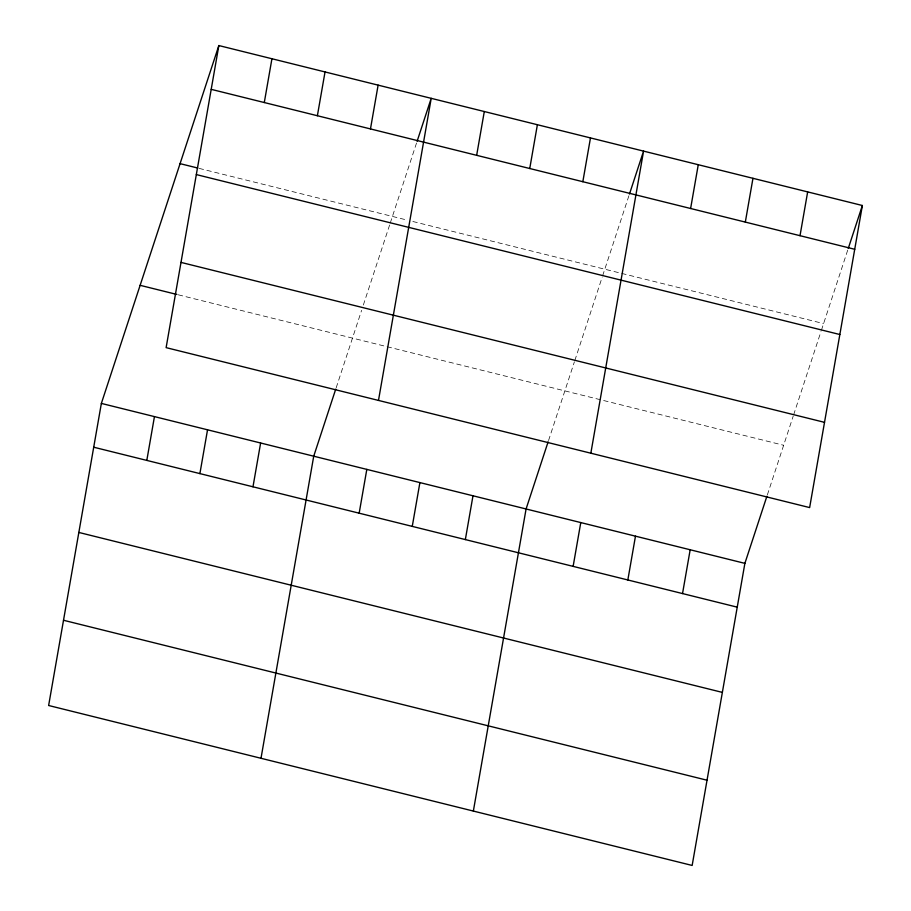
<?xml version="1.0" encoding="UTF-8"?>
<svg xmlns="http://www.w3.org/2000/svg" width="911" height="911" viewBox="0 0 911 911"><rect width="100%" height="100%" fill="white"/><g stroke="black" fill="none" stroke-linecap="round" stroke-linejoin="round"><path stroke-width="0.68" stroke-dasharray="4.55 3.42" d="M336.193 387.756L361.61 310.332M363.341 305.037L389.828 224.368M390.261 223.036L416.669 142.617M548.547 440.537L574.408 361.792M574.841 360.471L602.194 277.149M602.626 275.817L629.467 194.054M767.347 494.924L793.196 416.168M793.629 414.847L820.982 331.524M821.426 330.203L847.822 249.785M199.133 168.387L407.411 220.155M412.854 221.498L823.59 323.587M178.249 294.8L783.642 445.263"/><path stroke-width="1.37" d="M218.845 45.55L166.121 347.638L809.64 507.586L862.364 205.499L218.845 45.55L101.36 403.414L48.636 705.501L692.155 865.45L744.879 563.362L766.903 496.267M146.808 460.408L154.449 416.612M264.292 102.533L271.933 58.748M199.896 473.606L207.537 429.81M317.381 115.731L325.033 71.946M252.985 486.793L260.626 443.008M370.47 128.929L378.122 85.133M261.001 758.282L313.726 456.195L335.749 389.099M378.486 400.419L431.21 98.331L417.113 141.273M359.162 513.189L366.814 469.393M476.658 155.314L484.299 111.529M412.262 526.387L419.903 482.591M529.746 168.512L537.388 124.727M465.35 539.574L472.991 495.789M582.835 181.71L590.476 137.914M473.356 811.075L526.08 508.976L548.103 441.881M590.84 453.2L643.565 151.112L629.467 194.054M573.133 566.369L580.774 522.572M690.618 208.505L698.27 164.709M627.838 579.965L635.479 536.169M745.323 222.09L752.964 178.305M682.533 593.562L690.174 549.766M800.017 235.687L807.658 191.902M848.266 248.441L862.364 205.499M211.204 89.346L854.723 249.284M180.082 163.65L197.778 168.045M196.332 174.582L839.84 334.519M181.004 262.402L824.512 422.34M140.135 285.325L176.882 294.458M101.36 403.414L744.879 563.362M93.719 447.21L737.227 607.159M78.836 532.445L722.355 692.394M63.519 620.266L707.027 780.215"/></g></svg>
